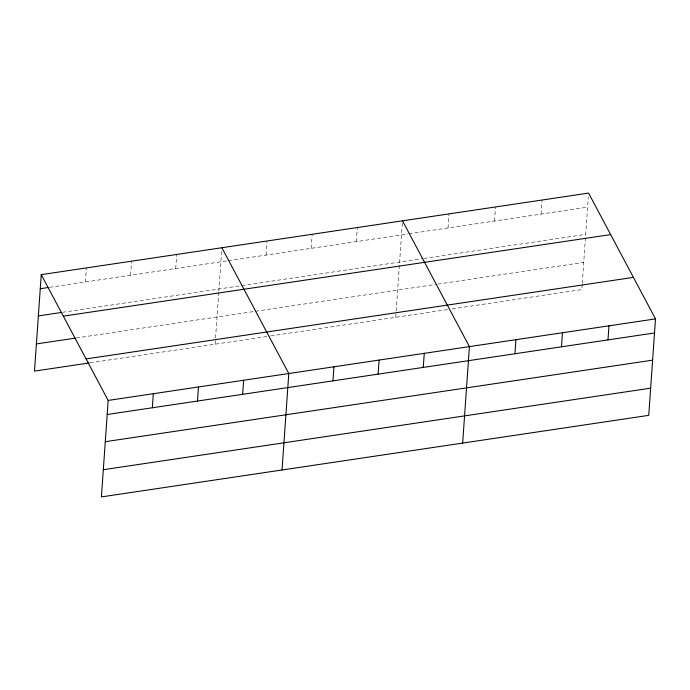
<?xml version="1.0" encoding="UTF-8"?>
<svg xmlns="http://www.w3.org/2000/svg" width="690" height="690" viewBox="0 0 690 690"><rect width="100%" height="100%" fill="white"/><g stroke="black" fill="none" stroke-linecap="round" stroke-linejoin="round"><path stroke-width="0.52" stroke-dasharray="3.45 2.59" d="M85.413 281.986L86.397 267.918M130.574 275.258L131.557 261.191M175.726 268.531L176.709 254.463M215.116 344.198L215.487 338.971M215.556 337.928L218.764 292.112M218.834 291.068L221.792 248.736M266.038 255.076L267.021 241.008M311.19 248.348L312.173 234.281M356.342 241.621L357.325 227.553M395.741 317.297L396.103 312.061M396.181 311.018L402.417 221.826M448.026 227.967L449.009 213.891M494.549 221.033L495.532 206.966M541.072 214.098L542.055 200.031M582.196 284.34L581.834 289.567L450.717 309.103M582.265 283.297L588.294 197.124M49.715 287.307L227.183 260.863M228.235 260.708L407.842 233.953M408.903 233.789L587.595 207.173M62.514 312.303L422.858 258.621M423.919 258.465L585.689 234.359M76.305 337.971L436.761 284.271M437.822 284.116L583.731 262.381M90.157 362.819L269.721 336.065M270.773 335.909L449.664 309.258"/><path stroke-width="1.03" d="M41.245 274.646L108.166 400.433L101.421 496.904L648.755 415.354L655.5 318.892L588.579 193.096L41.245 274.646L34.5 371.108L89.105 362.974M152.343 407.773L153.327 393.705M197.495 401.045L198.479 386.978M242.647 394.318L243.63 380.25M282.046 469.993L288.791 373.523L221.861 247.736M332.96 380.863L333.943 366.795M378.111 374.135L379.095 360.068M423.272 367.408L424.255 353.34M462.662 443.084L469.407 346.613L402.486 220.826M514.947 353.754L515.93 339.678M561.47 346.82L562.454 332.753M607.994 339.885L608.977 325.818M40.262 288.713L48.662 287.463M38.364 315.908L61.462 312.458M63.333 316.149L610.659 234.609M36.398 343.922L75.253 338.135M86.086 358.921L633.411 277.38M108.166 400.433L655.5 318.892M107.183 414.5L654.517 332.96M105.285 441.695L652.611 360.154M103.328 469.709L650.653 388.168"/></g></svg>
